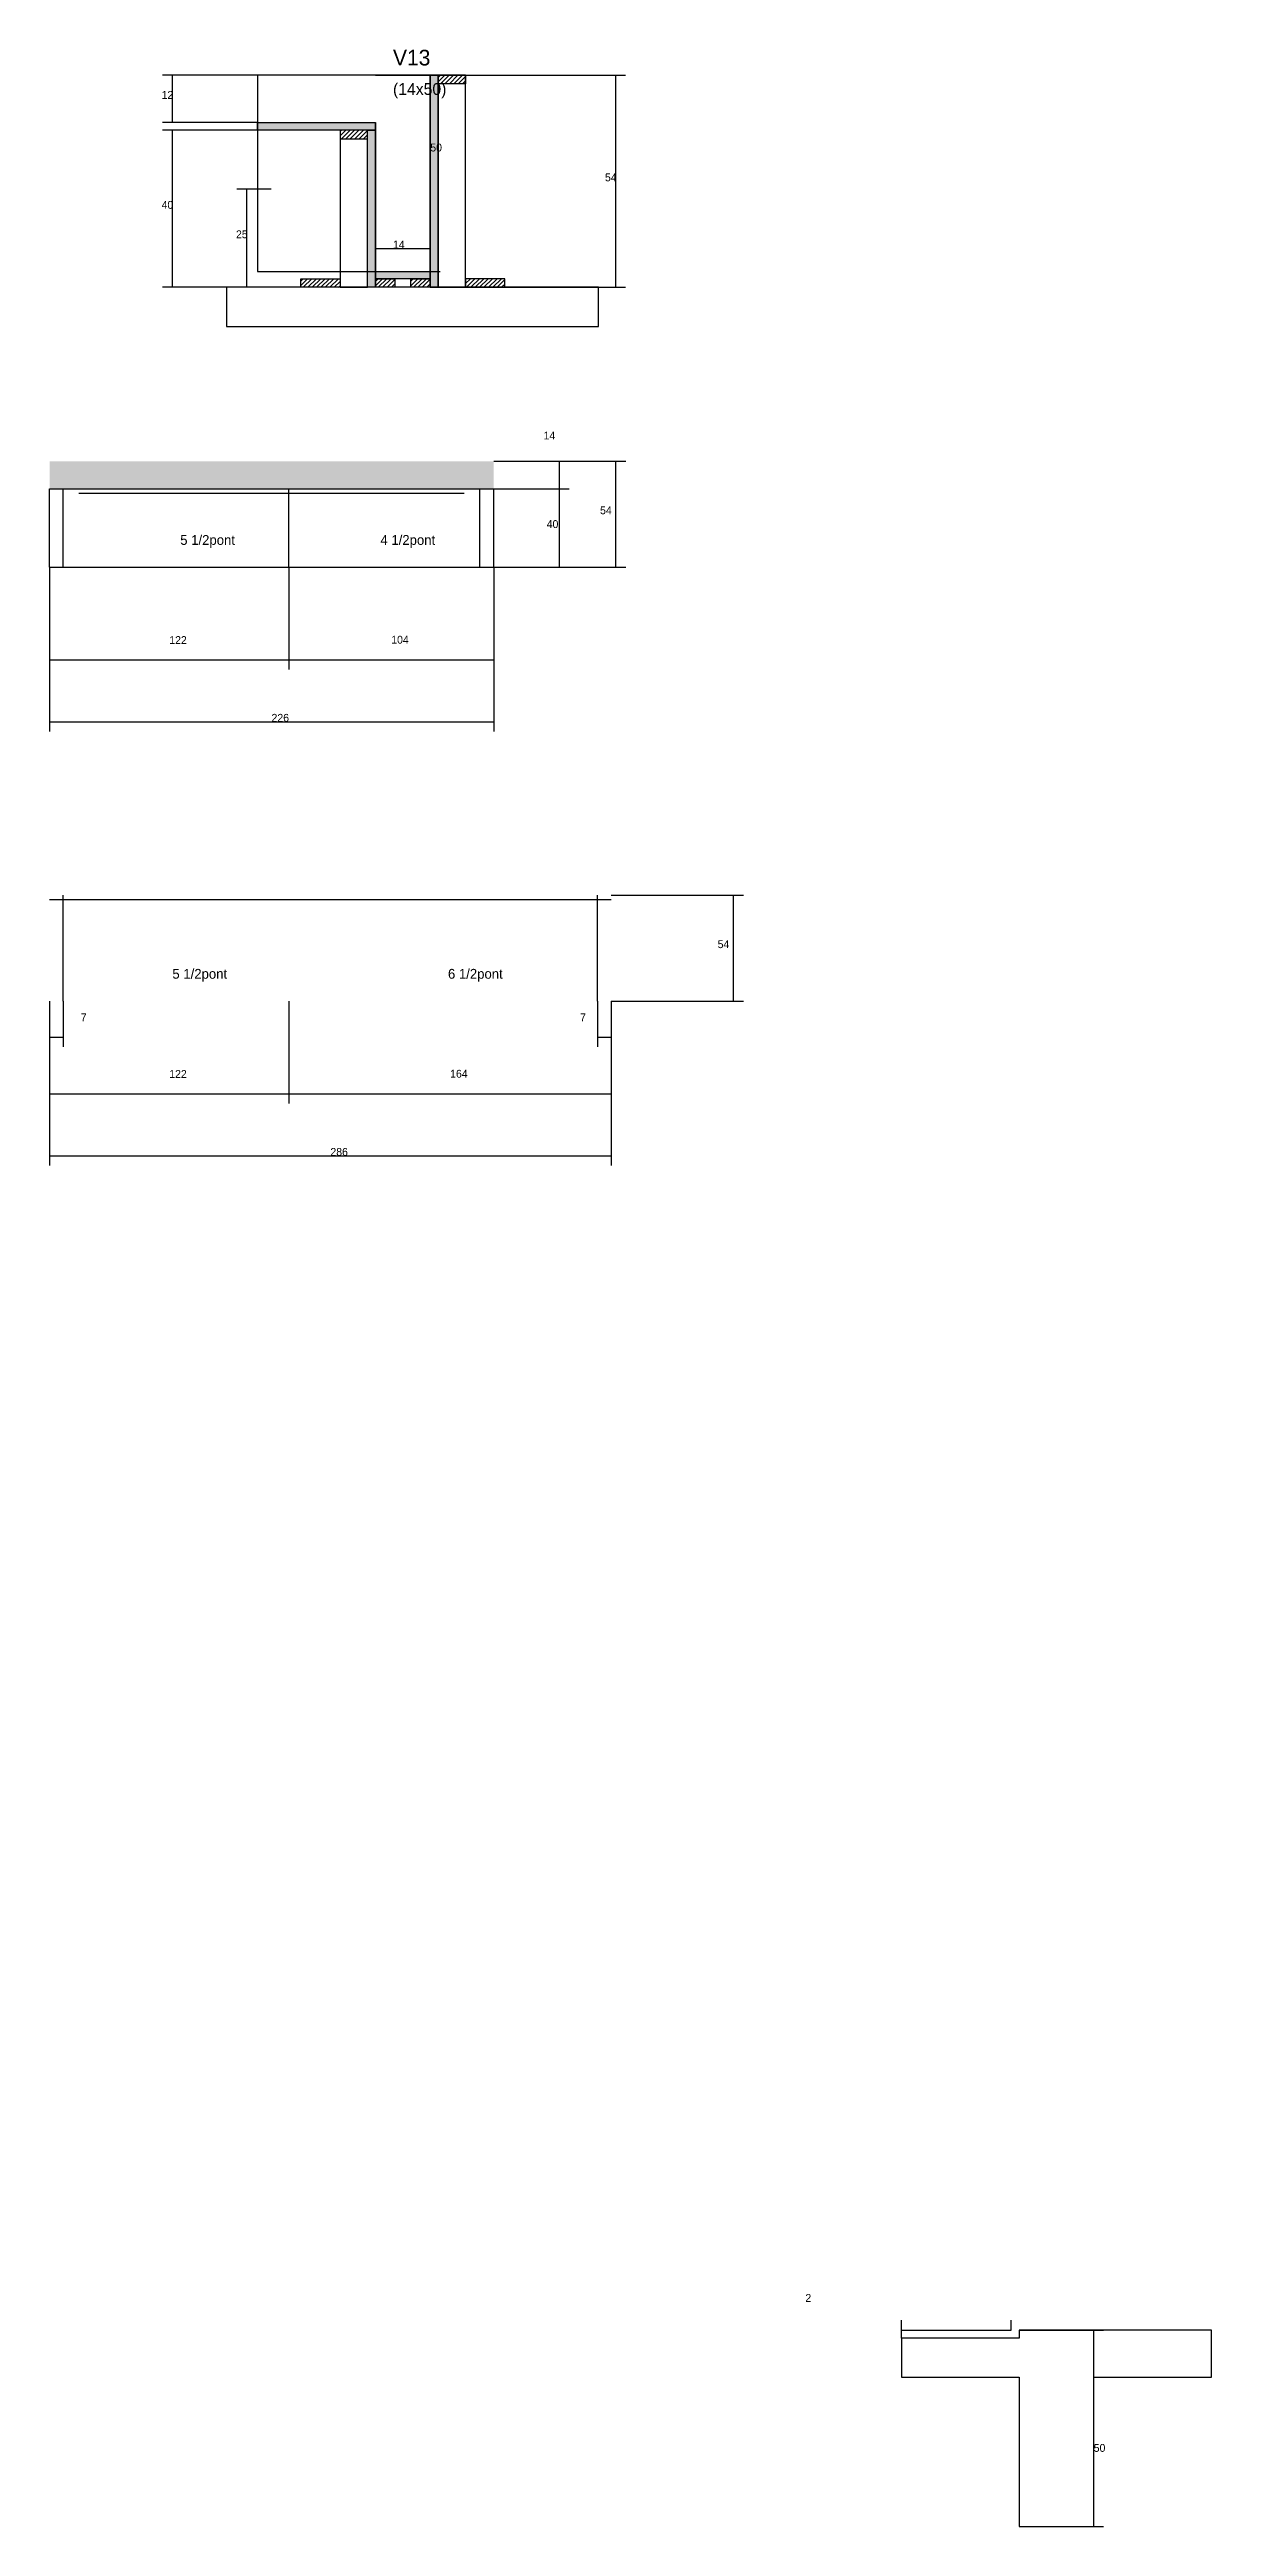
# Model space of a CAD drawing. Header units: metres. Extents: x 129220 to 129812, y 29232 to 30494.
import ezdxf

# ---------------------------------------------------------------- set-up
doc = ezdxf.new("R2010")
doc.units = ezdxf.units.M
for name, color, linetype in [('CONCRETO', 251, 'Continuous'), ('COTA', 4, 'Continuous'), ('Cota Seção (2x)', 4, 'Continuous'), ('Hachura', 253, 'Continuous'), ('Madeira', 126, 'Continuous'), ('NOMENCLATURA', 7, 'Continuous'), ('Painéis', 200, 'Continuous'), ('SARR_2.2x7', 40, 'Continuous'), ('Texto Seção', 7, 'Continuous')]:
    doc.layers.add(name, color=color, linetype=linetype)

msp = doc.modelspace()

# ---------------------------------------------------------------- hatches: boundary and pattern name
at = {"layer": 'COTA'}
h = msp.add_hatch(dxfattribs=at)
h.set_pattern_fill('AR-CONC', scale=0.03)
h.paths.add_polyline_path([(129445.8, 30284.3), (129219.5, 30284.3), (129219.5, 30270.3), (129445.8, 30270.3)])
at = {"layer": 'Hachura'}
h = msp.add_hatch(color=8, dxfattribs=at)
h.dxf.hatch_style = 1
h.paths.add_polyline_path([(129417.5, 30480.9), (129413.5, 30480.9), (129413.5, 30480.9), (129413.5, 30372.9), (129413.5, 30372.9), (129417.5, 30372.9), (129417.5, 30372.9), (129417.5, 30480.9)])
h = msp.add_hatch(dxfattribs=at)
h.set_pattern_fill('ANSI31', scale=0.5)
h.paths.add_polyline_path([(129431.5, 30480.9), (129431.5, 30476.5), (129431.5, 30476.5), (129417.5, 30476.5), (129417.5, 30476.5), (129417.5, 30480.9), (129417.5, 30480.9), (129431.5, 30480.9)])
h = msp.add_hatch(color=8, dxfattribs=at)
h.dxf.hatch_style = 1
h.paths.add_polyline_path([(129325.5, 30452.9), (129325.5, 30456.9), (129325.5, 30456.9), (129385.5, 30456.9), (129385.5, 30456.9), (129385.5, 30452.9), (129385.5, 30452.9), (129325.5, 30452.9)])
h = msp.add_hatch(dxfattribs=at)
h.set_pattern_fill('ANSI31', scale=0.5)
h.paths.add_polyline_path([(129367.5, 30452.9), (129367.5, 30448.5), (129367.5, 30448.5), (129381.5, 30448.5), (129381.5, 30448.5), (129381.5, 30452.9), (129381.5, 30452.9), (129367.5, 30452.9)])
h = msp.add_hatch(color=8, dxfattribs=at)
h.dxf.hatch_style = 1
h.paths.add_polyline_path([(129381.5, 30452.9), (129385.5, 30452.9), (129385.5, 30452.9), (129385.5, 30372.9), (129385.5, 30372.9), (129381.5, 30372.9), (129381.5, 30372.9), (129381.5, 30452.9)])
h = msp.add_hatch(dxfattribs=at)
h.set_pattern_fill('ANSI31', scale=0.5)
h.paths.add_polyline_path([(129347.5, 30372.9), (129347.5, 30377.3), (129347.5, 30377.3), (129367.5, 30377.3), (129367.5, 30377.3), (129367.5, 30372.9), (129367.5, 30372.9), (129347.5, 30372.9)])
h = msp.add_hatch(color=8, dxfattribs=at)
h.dxf.hatch_style = 1
h.paths.add_polyline_path([(129385.5, 30377.3), (129385.5, 30380.9), (129385.5, 30380.9), (129413.5, 30380.9), (129413.5, 30380.9), (129413.5, 30377.3), (129413.5, 30377.3), (129385.5, 30377.3)])
h = msp.add_hatch(dxfattribs=at)
h.set_pattern_fill('ANSI31', scale=0.5)
h.paths.add_polyline_path([(129385.5, 30372.9), (129385.5, 30377.3), (129385.5, 30377.3), (129395.5, 30377.3), (129395.5, 30377.3), (129395.5, 30372.9), (129395.5, 30372.9), (129385.5, 30372.9)])
h = msp.add_hatch(dxfattribs=at)
h.set_pattern_fill('ANSI31', scale=0.5)
h.paths.add_polyline_path([(129403.5, 30372.9), (129403.5, 30377.3), (129403.5, 30377.3), (129413.5, 30377.3), (129413.5, 30377.3), (129413.5, 30372.9), (129413.5, 30372.9), (129403.5, 30372.9)])
h = msp.add_hatch(dxfattribs=at)
h.set_pattern_fill('ANSI31', scale=0.5)
h.paths.add_polyline_path([(129451.5, 30372.9), (129451.5, 30377.3), (129451.5, 30377.3), (129431.5, 30377.3), (129431.5, 30377.3), (129431.5, 30372.9), (129431.5, 30372.9), (129451.5, 30372.9)])

# ---------------------------------------------------------------- linework, layer by layer
at = {"layer": 'CONCRETO'}
for points in [[(129413.5, 30460.9), (129413.5, 30480.9), (129325.5, 30480.9), (129325.5, 30456.9), (129385.5, 30456.9), (129385.5, 30380.9), (129413.5, 30380.9), (129413.5, 30460.9)], [(129325.5, 30380.9), (129413.5, 30380.9), (129413.5, 30480.9), (129325.5, 30480.9)], [(129811.5, 29332.3), (129713.5, 29332.3), (129713.5, 29328.3), (129653.5, 29328.3), (129653.5, 29308.3), (129713.5, 29308.3), (129713.5, 29232.3), (129751.5, 29232.3), (129751.5, 29298.3), (129751.5, 29308.3), (129811.5, 29308.3)]]:
    msp.add_lwpolyline(points, close=True, dxfattribs=at)
at = {"layer": 'COTA'}
for p, q in [((129325.5, 30480.9), (129277.1, 30480.9)), ((129282.1, 30456.9), (129282.1, 30480.9)), ((129431.5, 30480.9), (129513, 30480.9)), ((129508, 30372.9), (129508, 30480.9)), ((129325.5, 30456.9), (129277.1, 30456.9)), ((129325.5, 30452.9), (129277.1, 30452.9)), ((129282.1, 30372.9), (129282.1, 30452.9)), ((129332.5, 30422.9), (129315, 30422.9)), ((129320, 30372.9), (129320, 30422.9)), ((129347.5, 30372.9), (129277.1, 30372.9)), ((129332.5, 30372.9), (129315, 30372.9)), ((129451.5, 30372.9), (129513, 30372.9)), ((129445.8, 30284.3), (129484.3, 30284.3)), ((129445.8, 30284.3), (129513.1, 30284.3)), ((129479.3, 30270.3), (129479.3, 30284.3)), ((129508.1, 30230.3), (129508.1, 30284.3)), ((129445.8, 30270.3), (129484.3, 30270.3)), ((129445.8, 30270.3), (129484.3, 30270.3)), ((129479.3, 30230.3), (129479.3, 30270.3)), ((129219.5, 30230.3), (129219.5, 30178.2)), ((129219.5, 30230.3), (129219.5, 30146.6)), ((129341.5, 30230.3), (129341.5, 30178.2)), ((129341.5, 30230.3), (129341.5, 30178.2)), ((129445.8, 30230.3), (129484.3, 30230.3)), ((129445.8, 30230.3), (129445.8, 30178.2)), ((129445.8, 30230.3), (129445.8, 30146.6)), ((129445.8, 30230.3), (129513.1, 30230.3)), ((129219.5, 30183.2), (129341.5, 30183.2)), ((129341.5, 30183.2), (129445.8, 30183.2)), ((129219.5, 30151.6), (129445.8, 30151.6)), ((129505.7, 30063.3), (129573, 30063.3)), ((129568, 30009.3), (129568, 30063.3)), ((129219.5, 30009.3), (129219.5, 29957.1)), ((129219.5, 30009.3), (129219.5, 29925.5)), ((129219.5, 30009.3), (129219.5, 29986)), ((129226.5, 30009.3), (129226.5, 29986)), ((129341.5, 30009.3), (129341.5, 29957.1)), ((129341.5, 30009.3), (129341.5, 29957.1)), ((129498.7, 30009.3), (129498.7, 29986)), ((129505.7, 30009.3), (129505.7, 29957.1)), ((129505.7, 30009.3), (129505.7, 29925.5)), ((129505.7, 30009.3), (129573, 30009.3)), ((129505.7, 30009.3), (129505.7, 29986)), ((129219.5, 29991), (129226.5, 29991)), ((129498.7, 29991), (129505.7, 29991)), ((129219.5, 29962.1), (129341.5, 29962.1)), ((129341.5, 29962.1), (129505.7, 29962.1)), ((129219.5, 29930.5), (129505.7, 29930.5)), ((129653.5, 29328.3), (129653.5, 29337.3)), ((129709.5, 29332.3), (129709.5, 29337.3)), ((129653.5, 29332.3), (129709.5, 29332.3))]:
    msp.add_line(p, q, dxfattribs=at)
at = {"layer": 'Cota Seção (2x)'}
for p, q in [((129385.5, 30480.9), (129418.5, 30480.9)), ((129413.5, 30380.9), (129413.5, 30480.9)), ((129385.5, 30380.9), (129385.5, 30397.7)), ((129413.5, 30380.9), (129413.5, 30397.7)), ((129385.5, 30392.7), (129413.5, 30392.7)), ((129385.5, 30380.9), (129418.5, 30380.9)), ((129713.5, 29332.3), (129756.5, 29332.3)), ((129751.5, 29232.3), (129751.5, 29332.3)), ((129713.5, 29232.3), (129756.5, 29232.3))]:
    msp.add_line(p, q, dxfattribs=at)
at = {"layer": 'Madeira'}
for points in [[(129431.5, 30480.9), (129431.5, 30476.5), (129417.5, 30476.5), (129417.5, 30480.9)], [(129431.5, 30480.9), (129417.5, 30480.9), (129417.5, 30372.9), (129431.5, 30372.9)], [(129367.5, 30452.9), (129367.5, 30448.5), (129381.5, 30448.5), (129381.5, 30452.9)], [(129367.5, 30372.9), (129381.5, 30372.9), (129381.5, 30452.9), (129367.5, 30452.9)], [(129309.6, 30352.9), (129499.2, 30352.9), (129499.2, 30372.9), (129309.6, 30372.9)], [(129347.5, 30372.9), (129347.5, 30377.3), (129367.5, 30377.3), (129367.5, 30372.9)], [(129385.5, 30372.9), (129385.5, 30377.3), (129395.5, 30377.3), (129395.5, 30372.9)], [(129403.5, 30372.9), (129403.5, 30377.3), (129413.5, 30377.3), (129413.5, 30372.9)], [(129451.5, 30372.9), (129451.5, 30377.3), (129431.5, 30377.3), (129431.5, 30372.9)]]:
    msp.add_lwpolyline(points, close=True, dxfattribs=at)
at = {"layer": 'Painéis'}
for p, q in [((129413.5, 30372.9), (129413.5, 30480.9)), ((129325.5, 30456.9), (129385.5, 30456.9)), ((129325.5, 30452.9), (129325.5, 30456.9)), ((129385.5, 30452.9), (129385.5, 30456.9)), ((129385.5, 30372.9), (129385.5, 30452.9)), ((129385.5, 30380.9), (129413.5, 30380.9)), ((129385.5, 30377.3), (129385.5, 30380.9)), ((129413.5, 30377.3), (129413.5, 30380.9)), ((129219.5, 30270.3), (129445.8, 30270.3)), ((129219.5, 30230.3), (129219.5, 30270.3)), ((129341.5, 30230.3), (129341.5, 30270.3)), ((129445.8, 30230.3), (129445.8, 30270.3)), ((129219.5, 30230.3), (129445.8, 30230.3))]:
    msp.add_line(p, q, dxfattribs=at)
for points in [[(129417.5, 30480.9), (129413.5, 30480.9), (129413.5, 30372.9), (129417.5, 30372.9)], [(129325.5, 30452.9), (129325.5, 30456.9), (129385.5, 30456.9), (129385.5, 30452.9)], [(129381.5, 30452.9), (129385.5, 30452.9), (129385.5, 30372.9), (129381.5, 30372.9)], [(129385.5, 30377.3), (129385.5, 30380.9), (129413.5, 30380.9), (129413.5, 30377.3)]]:
    msp.add_lwpolyline(points, close=True, dxfattribs=at)
at = {"layer": 'SARR_2.2x7'}
for p, q in [((129226.5, 30230.3), (129226.5, 30270.3)), ((129438.8, 30230.3), (129438.8, 30270.3)), ((129234.5, 30268.1), (129341.5, 30268.1)), ((129341.5, 30268.1), (129430.8, 30268.1)), ((129219.5, 30061.1), (129341.5, 30061.1)), ((129226.5, 30009.3), (129226.5, 30063.3)), ((129341.5, 30061.1), (129505.7, 30061.1)), ((129498.7, 30009.3), (129498.7, 30063.3))]:
    msp.add_line(p, q, dxfattribs=at)

# ---------------------------------------------------------------- texts
at = {"layer": 'COTA'}
for s, p in [('12', (129276.6, 30468.9)), ('54', (129502.5, 30426.9)), ('40', (129276.6, 30412.9)), ('25', (129314.5, 30397.9)), ('14', (129471.2, 30295.4)), ('54', (129500, 30257.3)), ('40', (129472.8, 30250.3)), ('122', (129280.5, 30191.2)), ('104', (129393.6, 30191.4)), ('226', (129332.6, 30151.6)), ('54', (129559.9, 30036.3)), ('7', (129235.4, 29999)), ('7', (129489.8, 29999)), ('122', (129280.5, 29970.2)), ('164', (129423.6, 29970.3)), ('286', (129362.6, 29930.5)), ('2', (129604.6, 29346.7))]:
    msp.add_text(s, height=4, dxfattribs=at).set_placement(p)
at = {"layer": 'Cota Seção (2x)'}
for s, p in [('50', (129413.5, 30442.1)), ('14', (129394.5, 30392.7)), ('50', (129751.5, 29270.3))]:
    msp.add_text(s, height=4, dxfattribs=at).set_placement(p)
at = {"layer": 'NOMENCLATURA'}
for s, p in [('5 1/2pont', (129286.1, 30241.7)), ('4 1/2pont', (129388.1, 30241.7)), ('5 1/2pont', (129282.1, 30020.7)), ('6 1/2pont', (129422.5, 30020.7))]:
    msp.add_text(s, height=5, dxfattribs=at).set_placement(p)
at = {"layer": 'Texto Seção'}
for s, height, p in [('V13', 8, (129394.5, 30485.9)), ('(14x50)', 6, (129394.5, 30470.9))]:
    msp.add_text(s, height=height, dxfattribs=at).set_placement(p)

doc.saveas('drawing.dxf')
